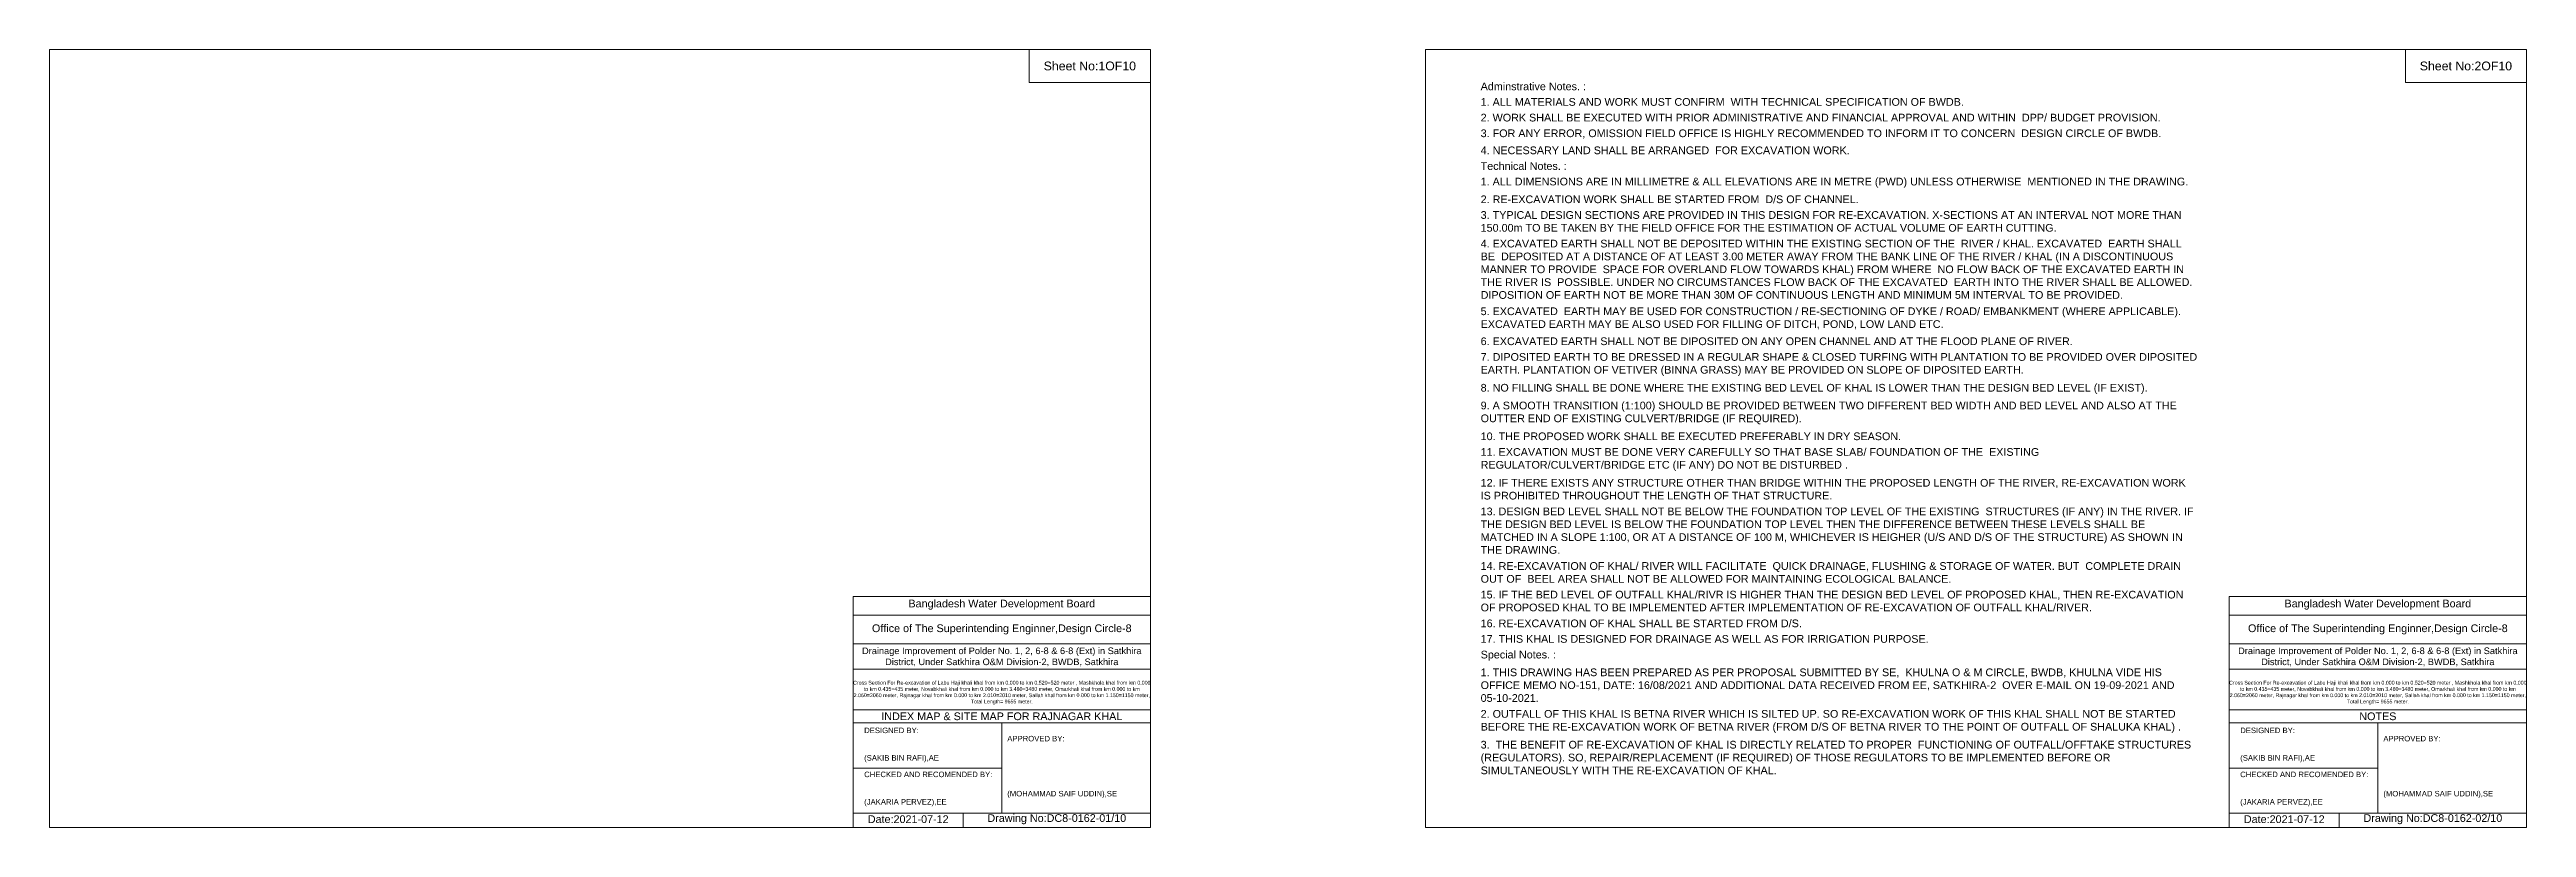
# Model space of a CAD drawing. Header units: inches. Extents: x 91000 to 648000, y -5656 to 141.
# Drawn here: x 470000 to 488000, y -5656 to 0 of the extents above; entities that cross this region are included whole.
import ezdxf

# ---------------------------------------------------------------- set-up
doc = ezdxf.new("R2010")
doc.units = ezdxf.units.IN
doc.header["$LTSCALE"] = 7
doc.header["$MEASUREMENT"] = 0
doc.layers.add('Cross Section Labels', color=7, linetype='Continuous', lineweight=9)
doc.styles.get("Standard").update_dxf_attribs({"font": 'arial.ttf'})

msp = doc.modelspace()

# ---------------------------------------------------------------- linework, layer by layer
at = {"layer": 'Cross Section Labels'}
for points in [[(470000, 0), (478000, 0), (478000, -5656), (470000, -5656)], [(477120, 0), (478000, 0), (478000, -240), (477120, -240)], [(480000, 0), (488000, 0), (488000, -5656), (480000, -5656)], [(487120, 0), (488000, 0), (488000, -240), (487120, -240)]]:
    msp.add_lwpolyline(points, close=True, dxfattribs=at)
for points in [[(475840, -5656), (475840, -3976), (478000, -3976)], [(475840, -4112), (478000, -4112)], [(485840, -5656), (485840, -3976), (488000, -3976)], [(485840, -4112), (488000, -4112)], [(475840, -4320), (478000, -4320)], [(485840, -4320), (488000, -4320)], [(475840, -4504), (478000, -4504)], [(485840, -4504), (488000, -4504)], [(475840, -4800), (478000, -4800)], [(485840, -4800), (488000, -4800)], [(475840, -4896), (478000, -4896)], [(476920, -4896), (476920, -5552)], [(485840, -4896), (488000, -4896)], [(486920, -4896), (486920, -5552)], [(475840, -5224), (476920, -5224)], [(485840, -5224), (486920, -5224)], [(475840, -5552), (478000, -5552)], [(476640, -5552), (476640, -5656)], [(485840, -5552), (488000, -5552)], [(486640, -5552), (486640, -5656)]]:
    msp.add_lwpolyline(points, dxfattribs=at)

# ---------------------------------------------------------------- texts
at = {"layer": 'Cross Section Labels', "attachment_point": 5}
for s, insert, char_height in [('Sheet No:1OF10', (477560, -120), 64), ('Sheet No:2OF10', (487560, -120), 64), ('Bangladesh Water Development Board', (476920, -4036), 56), ('Bangladesh Water Development Board', (486920, -4036), 56), ('Office of The Superintending Enginner,Design Circle-8', (476920, -4216), 56), ('Office of The Superintending Enginner,Design Circle-8', (486920, -4216), 56)]:
    msp.add_mtext(s, dxfattribs=dict(at, insert=insert, char_height=char_height))
at = {"layer": 'Cross Section Labels'}
for s, insert, char_height, width, attachment_point in [('Adminstrative Notes. :', (480400, -240), 56, 5200, 1), ('1. ALL MATERIALS AND WORK MUST CONFIRM  WITH TECHNICAL SPECIFICATION OF BWDB.', (480400, -353), 56, 5200, 1), ('2. WORK SHALL BE EXECUTED WITH PRIOR ADMINISTRATIVE AND FINANCIAL APPROVAL AND WITHIN  DPP/ BUDGET PROVISION.', (480400, -467), 56, 5200, 1), ('4. NECESSARY LAND SHALL BE ARRANGED  FOR EXCAVATION WORK. ', (480400, -705), 56, 5200, 1), ('3. FOR ANY ERROR, OMISSION FIELD OFFICE IS HIGHLY RECOMMENDED TO INFORM IT TO CONCERN  DESIGN CIRCLE OF BWDB.', (480400, -581), 56, 5200, 1), ('Technical Notes. :', (480400, -819), 56, 5200, 1), ('2. RE-EXCAVATION WORK SHALL BE STARTED FROM  D/S OF CHANNEL.', (480400, -1061), 56, 5200, 1), ('1. ALL DIMENSIONS ARE IN MILLIMETRE & ALL ELEVATIONS ARE IN METRE (PWD) UNLESS OTHERWISE  MENTIONED IN THE DRAWING.', (480400, -932), 56, 5200, 1), ('3. TYPICAL DESIGN SECTIONS ARE PROVIDED IN THIS DESIGN FOR RE-EXCAVATION. X-SECTIONS AT AN INTERVAL NOT MORE THAN 150.00m TO BE TAKEN BY THE FIELD OFFICE FOR THE ESTIMATION OF ACTUAL VOLUME OF EARTH CUTTING.', (480400, -1175), 56, 5200, 1), ('4. EXCAVATED EARTH SHALL NOT BE DEPOSITED WITHIN THE EXISTING SECTION OF THE  RIVER / KHAL. EXCAVATED  EARTH SHALL BE  DEPOSITED AT A DISTANCE OF AT LEAST 3.00 METER AWAY FROM THE BANK LINE OF THE RIVER / KHAL (IN A DISCONTINUOUS  MANNER TO PROVIDE  SPACE FOR OVERLAND FLOW TOWARDS KHAL) FROM WHERE  NO FLOW BACK OF THE EXCAVATED EARTH IN THE RIVER IS  POSSIBLE. UNDER NO CIRCUMSTANCES FLOW BACK OF THE EXCAVATED  EARTH INTO THE RIVER SHALL BE ALLOWED. DIPOSITION OF EARTH NOT BE MORE THAN 30M OF CONTINUOUS LENGTH AND MINIMUM 5M INTERVAL TO BE PROVIDED.', (480400, -1383), 56, 5200, 1), ('5. EXCAVATED  EARTH MAY BE USED FOR CONSTRUCTION / RE-SECTIONING OF DYKE / ROAD/ EMBANKMENT (WHERE APPLICABLE). EXCAVATED EARTH MAY BE ALSO USED FOR FILLING OF DITCH, POND, LOW LAND ETC.', (480400, -1875), 56, 5200, 1), ('6. EXCAVATED EARTH SHALL NOT BE DIPOSITED ON ANY OPEN CHANNEL AND AT THE FLOOD PLANE OF RIVER.', (480400, -2093), 56, 5200, 1), ('7. DIPOSITED EARTH TO BE DRESSED IN A REGULAR SHAPE & CLOSED TURFING WITH PLANTATION TO BE PROVIDED OVER DIPOSITED EARTH. PLANTATION OF VETIVER (BINNA GRASS) MAY BE PROVIDED ON SLOPE OF DIPOSITED EARTH.^J', (480400, -2207), 56, 5200, 1), ('8. NO FILLING SHALL BE DONE WHERE THE EXISTING BED LEVEL OF KHAL IS LOWER THAN THE DESIGN BED LEVEL (IF EXIST).', (480400, -2431), 56, 5200, 1), ('9. A SMOOTH TRANSITION (1:100) SHOULD BE PROVIDED BETWEEN TWO DIFFERENT BED WIDTH AND BED LEVEL AND ALSO AT THE OUTTER END OF EXISTING CULVERT/BRIDGE (IF REQUIRED).', (480400, -2560), 56, 5200, 1), ('10. THE PROPOSED WORK SHALL BE EXECUTED PREFERABLY IN DRY SEASON.', (480400, -2784), 56, 5200, 1), ('11. EXCAVATION MUST BE DONE VERY CAREFULLY SO THAT BASE SLAB/ FOUNDATION OF THE  EXISTING REGULATOR/CULVERT/BRIDGE ETC (IF ANY) DO NOT BE DISTURBED .^J', (480400, -2898), 56, 5200, 1), ('12. IF THERE EXISTS ANY STRUCTURE OTHER THAN BRIDGE WITHIN THE PROPOSED LENGTH OF THE RIVER, RE-EXCAVATION WORK IS PROHIBITED THROUGHOUT THE LENGTH OF THAT STRUCTURE.', (480400, -3122), 56, 5200, 1), ('13. DESIGN BED LEVEL SHALL NOT BE BELOW THE FOUNDATION TOP LEVEL OF THE EXISTING  STRUCTURES (IF ANY) IN THE RIVER. IF THE DESIGN BED LEVEL IS BELOW THE FOUNDATION TOP LEVEL THEN THE DIFFERENCE BETWEEN THESE LEVELS SHALL BE MATCHED IN A SLOPE 1:100, OR AT A DISTANCE OF 100 M, WHICHEVER IS HEIGHER (U/S AND D/S OF THE STRUCTURE) AS SHOWN IN THE DRAWING.', (480400, -3330), 56, 5200, 1), ('14. RE-EXCAVATION OF KHAL/ RIVER WILL FACILITATE  QUICK DRAINAGE, FLUSHING & STORAGE OF WATER. BUT  COMPLETE DRAIN OUT OF  BEEL AREA SHALL NOT BE ALLOWED FOR MAINTAINING ECOLOGICAL BALANCE.', (480400, -3727), 56, 5200, 1), ('15. IF THE BED LEVEL OF OUTFALL KHAL/RIVR IS HIGHER THAN THE DESIGN BED LEVEL OF PROPOSED KHAL, THEN RE-EXCAVATION OF PROPOSED KHAL TO BE IMPLEMENTED AFTER IMPLEMENTATION OF RE-EXCAVATION OF OUTFALL KHAL/RIVER.', (480400, -3935), 56, 5200, 1), ('16. RE-EXCAVATION OF KHAL SHALL BE STARTED FROM D/S.', (480400, -4144), 56, 5200, 1), ('17. THIS KHAL IS DESIGNED FOR DRAINAGE AS WELL AS FOR IRRIGATION PURPOSE.^J', (480400, -4257), 56, 5200, 1), ('Drainage Improvement of Polder No. 1, 2, 6-8 & 6-8 (Ext) in Satkhira District, Under Satkhira O&M Division-2, BWDB, Satkhira', (476920, -4416), 48, 2240, 5), ('1. THIS DRAWING HAS BEEN PREPARED AS PER PROPOSAL SUBMITTED BY SE,  KHULNA O & M CIRCLE, BWDB, KHULNA VIDE HIS OFFICE MEMO NO-151, DATE: 16/08/2021 AND ADDITIONAL DATA RECEIVED FROM EE, SATKHIRA-2  OVER E-MAIL ON 19-09-2021 AND 05-10-2021.^J', (480400, -4500), 56, 5200, 1), ('Special Notes. :', (480400, -4371), 56, 5200, 1), ('Drainage Improvement of Polder No. 1, 2, 6-8 & 6-8 (Ext) in Satkhira District, Under Satkhira O&M Division-2, BWDB, Satkhira', (486920, -4416), 48, 2240, 5), ('Cross Section For Re-excavation of Labu Haji khali khal from km 0.000 to km 0.520=520 meter , Mashkhola khal from km 0.000 to km 0.435=435 meter, Novabkhali khal from km 0.000 to km 3.480=3480 meter, Omarkhali khal from km 0.000 to km 2.060=2060 meter, Rajnagar khal from km 0.000 to km 2.010=2010 meter, Sallah khal from km 0.000 to km 1.150=1150 meter, Total Length= 9655 meter. ', (476920, -4676), 27.415, 2160, 5), ('Cross Section For Re-excavation of Labu Haji khali khal from km 0.000 to km 0.520=520 meter , Mashkhola khal from km 0.000 to km 0.435=435 meter, Novabkhali khal from km 0.000 to km 3.480=3480 meter, Omarkhali khal from km 0.000 to km 2.060=2060 meter, Rajnagar khal from km 0.000 to km 2.010=2010 meter, Sallah khal from km 0.000 to km 1.150=1150 meter, Total Length= 9655 meter. ', (486920, -4676), 27.415, 2160, 5), ('INDEX MAP & SITE MAP FOR RAJNAGAR KHAL', (476920, -4848), 56, 2240, 5), ('2. OUTFALL OF THIS KHAL IS BETNA RIVER WHICH IS SILTED UP. SO RE-EXCAVATION WORK OF THIS KHAL SHALL NOT BE STARTED BEFORE THE RE-EXCAVATION WORK OF BETNA RIVER (FROM D/S OF BETNA RIVER TO THE POINT OF OUTFALL OF SHALUKA KHAL) .   ', (480400, -4802), 56, 5200, 1), ('NOTES', (486920, -4848), 56, 2240, 5), ('DESIGNED BY:^J^J^J(SAKIB BIN RAFI),AE', (475920, -5056), 40, 1120, 4), ('APPROVED BY:^J^J^J^J^J^J(MOHAMMAD SAIF UDDIN),SE', (476960, -5216), 40, 1120, 4), ('3.  THE BENEFIT OF RE-EXCAVATION OF KHAL IS DIRECTLY RELATED TO PROPER  FUNCTIONING OF OUTFALL/OFFTAKE STRUCTURES (REGULATORS). SO, REPAIR/REPLACEMENT (IF REQUIRED) OF THOSE REGULATORS TO BE IMPLEMENTED BEFORE OR SIMULTANEOUSLY WITH THE RE-EXCAVATION OF KHAL.        ', (480400, -5026), 56, 5200, 1), ('DESIGNED BY:^J^J^J(SAKIB BIN RAFI),AE', (485920, -5056), 40, 1120, 4), ('APPROVED BY:^J^J^J^J^J^J(MOHAMMAD SAIF UDDIN),SE', (486960, -5216), 40, 1120, 4), ('CHECKED AND RECOMENDED BY:^J^J^J(JAKARIA PERVEZ),EE', (475920, -5376), 40, 1120, 4), ('CHECKED AND RECOMENDED BY:^J^J^J(JAKARIA PERVEZ),EE', (485920, -5376), 40, 1120, 4), ('Date:2021-07-12', (476240, -5596), 56, 1120, 5), ('Drawing No:DC8-0162-01/10', (477320, -5596), 56, 1760, 5), ('Date:2021-07-12', (486240, -5596), 56, 1120, 5), ('Drawing No:DC8-0162-02/10', (487320, -5596), 56, 1760, 5)]:
    msp.add_mtext(s, dxfattribs=dict(at, insert=insert, char_height=char_height, width=width, attachment_point=attachment_point))

doc.saveas('drawing.dxf')
